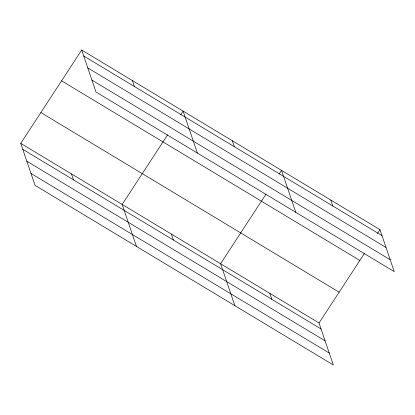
<?xml version="1.0" encoding="UTF-8"?>
<svg xmlns="http://www.w3.org/2000/svg" width="415" height="415" viewBox="0 0 415 415"><rect width="100%" height="100%" fill="white"/><g stroke="black" fill="none" stroke-linecap="round" stroke-linejoin="round"><path stroke-width="0.62" d="M20.75 143.367L319.031 323L333.323 364.972L35.036 185.339L20.75 143.367L81.677 50.028L379.964 229.661L394.25 271.633L95.969 92L81.677 50.028M167.572 134.88L122.166 204.445L136.452 246.417M180.624 114.882L183.093 111.101L197.384 153.073M266.01 194.158L220.598 263.722L234.89 305.694M279.062 174.165L281.531 170.383L295.817 212.356M319.031 323L364.443 253.435M377.494 233.443L379.964 229.661M83.711 55.989L381.992 235.621M87.752 67.873L386.038 247.506M91.922 80.116L390.204 259.749M61.57 80.832L359.857 260.464M40.857 112.564L339.138 292.196M22.778 149.327L321.06 328.96M26.825 161.212L325.106 340.845M30.995 173.454L329.277 353.087M330.745 200.02L332.773 205.98M232.312 140.742L234.34 146.703M269.817 293.363L271.846 299.324M132.385 80.567L134.419 86.528M171.385 234.081L173.413 240.041M71.458 173.906L73.486 179.866"/></g></svg>
